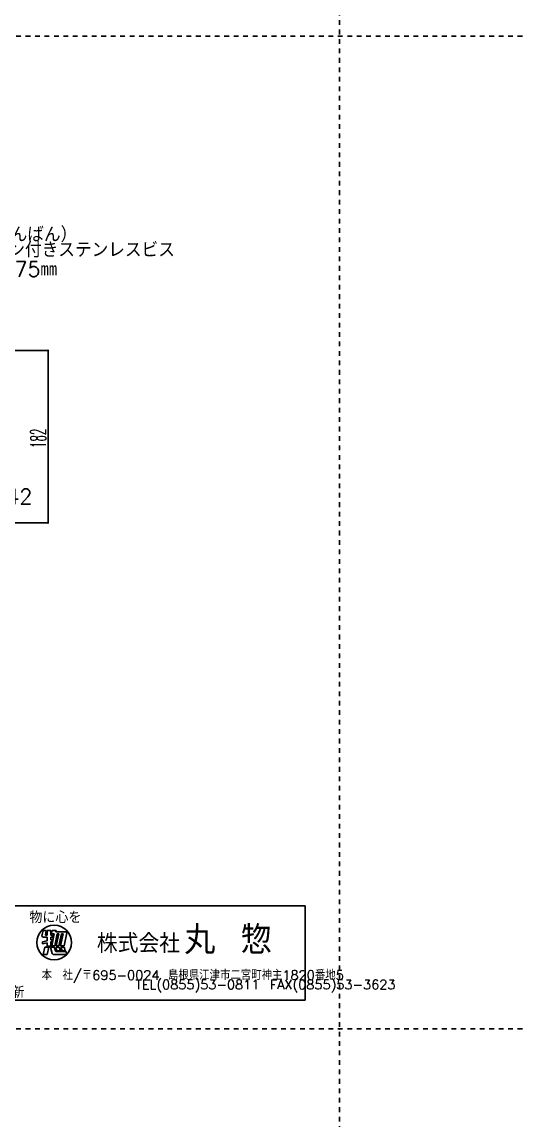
# Model space of a CAD drawing. Extents: x -1727 to 4652, y -2308 to 2357.
# Drawn here: x 4119 to 4652, y -1146 to 15 of the extents above; entities that cross this region are included whole.
import ezdxf

# ---------------------------------------------------------------- set-up
doc = ezdxf.new("R2010")
doc.units = 0
doc.header["$LTSCALE"] = 5
doc.linetypes.add('DOT', pattern=[2, 1, -1])
for name, color, linetype in [('0-0', 7, 'CONTINUOUS'), ('0-1', 7, 'CONTINUOUS'), ('0-2', 7, 'CONTINUOUS'), ('0-3', 7, 'CONTINUOUS'), ('0-4', 7, 'CONTINUOUS'), ('0-A', 7, 'CONTINUOUS')]:
    doc.layers.add(name, color=color, linetype=linetype)
doc.styles.get("Standard").update_dxf_attribs({"font": 'txt.shx', "bigfont": 'extfont.shx'})

msp = doc.modelspace()

# ---------------------------------------------------------------- linework, layer by layer
at = {"layer": '0-0', "color": 7, "linetype": 'CONTINUOUS'}
for p, q in [((4418.494, -919.6573), (3818.494, -919.6573)), ((4418.494, -919.6573), (4418.494, -1019.6573)), ((4140.1928, -951.6949), (4141.6706, -945.8791)), ((4140.1928, -951.6949), (4141.4886, -952.9774)), ((4141.6706, -945.8791), (4145.0144, -945.8791)), ((4144.0305, -950.7153), (4145.0144, -945.8791)), ((4144.0305, -950.7153), (4145.848, -950.7153)), ((4145.848, -945.8791), (4149.7092, -945.8791)), ((4145.848, -945.8791), (4145.848, -950.7153)), ((4149.7092, -950.7153), (4149.7092, -945.8791)), ((4149.7092, -950.7153), (4151.525, -950.7153)), ((4151.0739, -945.7406), (4150.3422, -949.3372)), ((4150.3422, -949.3372), (4153.4007, -949.3372)), ((4153.4007, -949.3372), (4150.8288, -961.9794)), ((4151.0739, -945.7406), (4155.3013, -945.7406)), ((4151.525, -950.7153), (4151.525, -952.9774)), ((4156.4739, -949.3372), (4153.902, -961.9794)), ((4155.3013, -945.7406), (4154.961, -947.4131)), ((4154.961, -947.4131), (4166.1117, -947.4131)), ((4158.159, -949.3372), (4155.5871, -961.9794)), ((4156.4739, -949.3372), (4158.159, -949.3372)), ((4161.0054, -949.3372), (4158.4335, -961.9794)), ((4162.7063, -949.3372), (4160.1344, -961.9794)), ((4161.0054, -949.3372), (4162.7063, -949.3372)), ((4166.753, -948.4968), (4164.0101, -961.9794)), ((4141.1415, -957.9387), (4145.848, -956.737)), ((4141.1415, -957.9387), (4141.1415, -960.1245)), ((4141.1415, -960.1245), (4145.848, -958.9228)), ((4141.4886, -952.9774), (4145.848, -952.9774)), ((4143.4608, -963.4821), (4141.6265, -971.2213)), ((4143.4608, -963.4821), (4147.8707, -963.4821)), ((4145.614, -962.3814), (4149.7092, -962.3814)), ((4145.848, -952.9774), (4145.848, -956.737)), ((4145.848, -958.9228), (4145.848, -962.4594)), ((4147.8707, -963.4821), (4146.0364, -971.2213)), ((4149.4024, -963.4821), (4153.5004, -963.4821)), ((4149.4024, -963.4821), (4151.3147, -970.1773)), ((4149.7092, -952.9774), (4151.525, -952.9774)), ((4149.7092, -955.7512), (4149.7092, -952.9774)), ((4149.7092, -955.7512), (4151.2924, -955.3469)), ((4149.7092, -957.937), (4150.9684, -957.6155)), ((4149.7092, -962.3814), (4149.7092, -957.937)), ((4150.8288, -961.9794), (4153.902, -961.9794)), ((4151.2924, -955.3469), (4150.9684, -957.6155)), ((4153.5004, -963.4821), (4154.9773, -968.1976)), ((4155.0645, -963.4821), (4158.6511, -963.4821)), ((4155.0645, -963.4821), (4156.3271, -967.5137)), ((4155.5871, -961.9794), (4158.4335, -961.9794)), ((4158.6511, -963.4821), (4159.9138, -967.5137)), ((4160.1344, -961.9794), (4164.0101, -961.9794)), ((4160.4347, -963.4821), (4163.8814, -963.4821)), ((4160.4347, -963.4821), (4161.6974, -967.5137)), ((4163.8814, -963.4821), (4165.1441, -967.5137)), ((4146.0364, -971.2213), (4141.6265, -971.2213)), ((4153.966, -971.4013), (4166.3276, -971.4013)), ((4154.9773, -968.1976), (4165.9892, -968.1976)), ((4156.3271, -967.5137), (4159.9138, -967.5137)), ((4161.6974, -967.5137), (4165.1441, -967.5137)), ((4165.9892, -968.1976), (4166.3276, -971.4013)), ((3818.494, -1019.6573), (4418.494, -1019.6573))]:
    msp.add_line(p, q, dxfattribs=at)
msp.add_circle((4153.3491, -958.6021), 18.4473, dxfattribs=at)
for centre, radius, start, end in [((4165.2195, -948.6727), 1.5436, 6.5455, 54.6882), ((4153.6165, -968.6748), 2.7488, 213.1353, 277.3045)]:
    msp.add_arc(centre, radius, start, end, dxfattribs=at)
at = {"layer": '0-2', "color": 7}
msp.add_point((4455, -1050), dxfattribs=at)
msp.add_point((4455, -1050), dxfattribs=at)
at = {"layer": '0-4', "color": 7, "linetype": 'CONTINUOUS'}
for p, q in [((4039.4904, -332.3298), (4146.9534, -332.3298)), ((4146.9534, -332.3298), (4146.9534, -514.6874)), ((4039.4904, -514.6874), (4146.9534, -514.6874))]:
    msp.add_line(p, q, dxfattribs=at)
at = {"layer": '0-4', "color": 7}
for p in [(4146.9534, -332.3298), (4146.9534, -514.6874)]:
    msp.add_point(p, dxfattribs=at)
at = {"layer": '0-A', "color": 7, "linetype": 'DOT'}
for p, q in [((4455, -2307.9224), (4455, 2352.946)), ((-1726.8095, 0), (4652.0253, 0)), ((-1726.8095, -1050), (4652.0253, -1050))]:
    msp.add_line(p, q, dxfattribs=at)

# ---------------------------------------------------------------- texts
at = {"layer": '0-0', "color": 7}
for s, height, p in [('物に心を', 12.5, (4127.1809, -938.2052)), ('丸 惣', 30, (4290.7443, -971.0184)), ('株式会社', 20, (4198.4231, -969.556)), ('本\u3000社/〒695-0024 島根県江津市二宮町神主1820番地5  ', 10, (4140.1157, -998.112)), ('\u3000\u3000\u3000\u3000\u3000\u3000\u3000\u3000\u3000TEL(0855)53-0811\u3000FAX(0855)53-3623', 10, (4140.1157, -1008.112)), ('2016.04.01 更新', 12, (3992.1775, -1017.1598))]:
    msp.add_text(s, height=height, dxfattribs=at).set_placement(p)
at = {"layer": '0-1', "color": 7}
msp.add_text('シルガード（なんばん）', height=16, dxfattribs=at).set_placement((3984.1654, -217.6004))
at = {"layer": '0-3', "color": 7}
for s, p in [('シルガード（なんばん）', (3984.1654, -217.6004)), ('パッキン付きステンレスビス', (4052.1281, -233.8415)), ('φ4.0×75㎜', (4046.9943, -254.2939)), ('棟木42ｘ42', (4022.6517, -494.8451))]:
    msp.add_text(s, height=16, dxfattribs=at).set_placement(p)
at = {"layer": '0-4', "color": 7, "width": 0.5}
msp.add_text('182', height=16, rotation=90, dxfattribs=at).set_placement((4144.4534, -435.5086))

doc.saveas('drawing.dxf')
